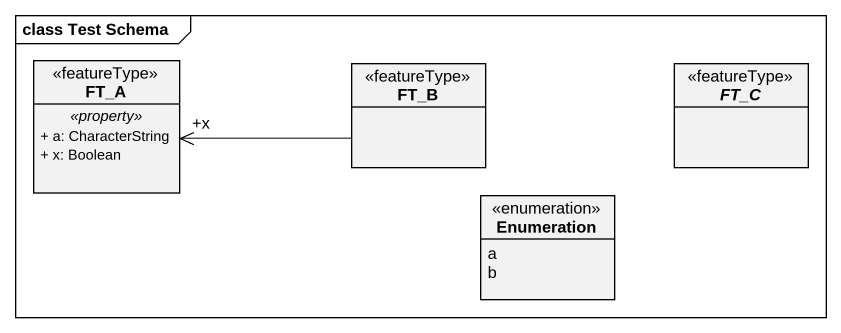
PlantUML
@startuml
mainframe class Test Schema
hide circle
hide empty members
skinparam classAttributeIconSize 0
class FT_A <<featureType>> {
  .. <<property>> ..
  + a: CharacterString
  + x: Boolean
}
class FT_B <<featureType>>
abstract class FT_C <<featureType>>
enum Enumeration {
  a
  b
}
FT_B -left-> "+x" FT_A
@enduml
